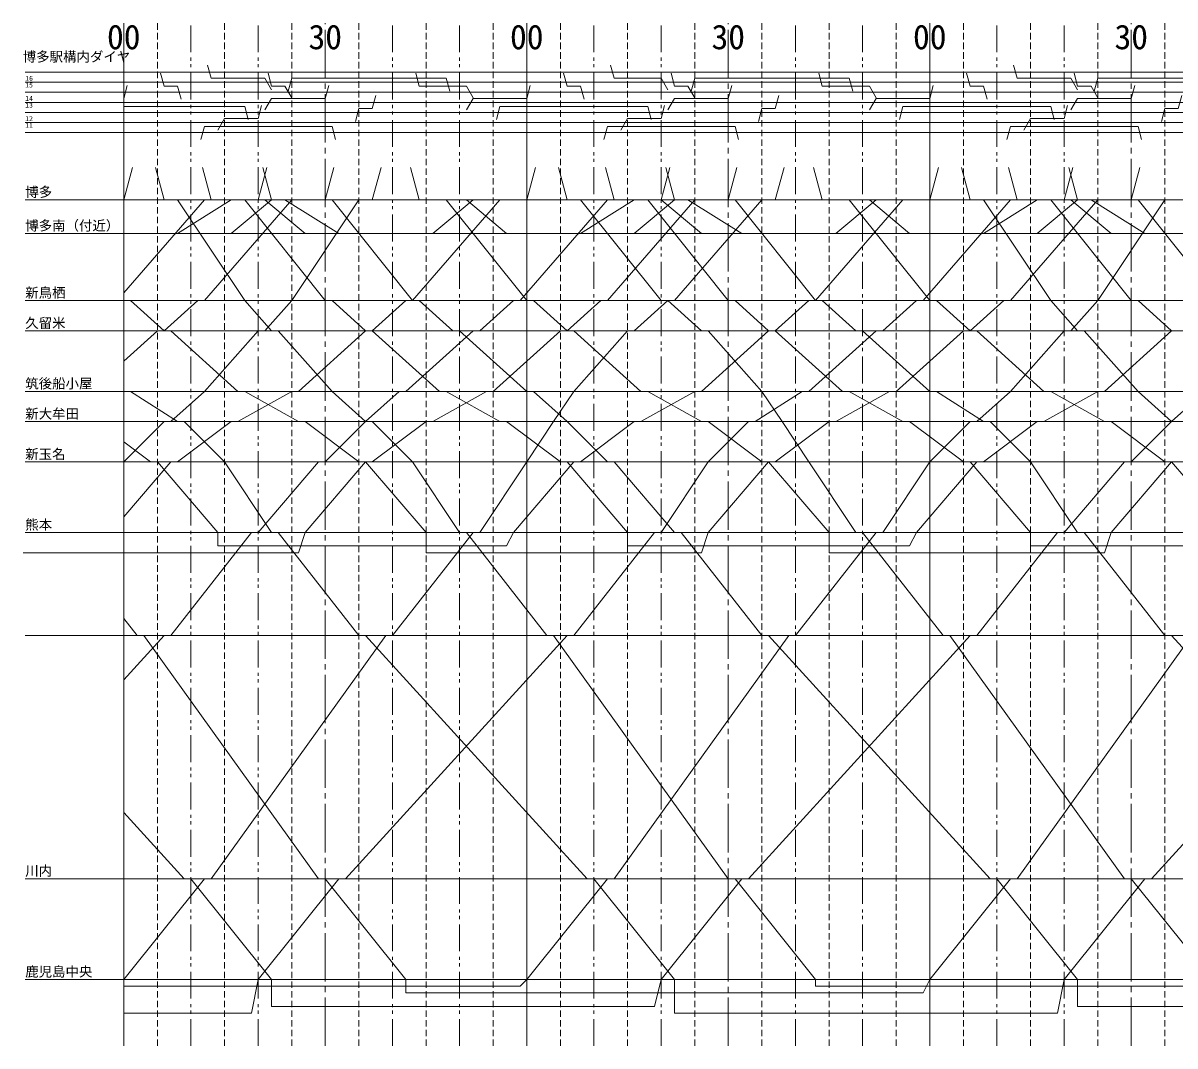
# Model space of a CAD drawing. Units: millimetres, scale not verified. Extents: x -1580 to 1240, y -841 to 681.
# Drawn here: x -1580 to 135, y -841 to 681 of the extents above; entities that cross this region are included whole.
import ezdxf
from ezdxf.enums import TextEntityAlignment as Align

# ---------------------------------------------------------------- set-up
doc = ezdxf.new("R2010")
doc.units = ezdxf.units.MM
doc.header["$LTSCALE"] = 8
for name, pattern in [('CHAIN2', [12, 9, -1, 1, -1]), ('DASHED1', [1.8, 1.2, -0.6]), ('DOUBLE_CHAIN1', [8.8, 5, -1, 0.6, -0.6, 0.6, -1])]:
    doc.linetypes.add(name, pattern=pattern)
doc.layers.add('0-0', color=5, linetype='Continuous', lineweight=9)
doc.styles.add('ＭＳ ゴシック', font='')
doc.styles.get('ＭＳ ゴシック').set_extended_font_data('MS Gothic')

msp = doc.modelspace()

# ---------------------------------------------------------------- linework, layer by layer
at = {"layer": '0-0', "color": 7}
for p, q in [((-1430.051, -840.925), (-1430.051, 680.913)), ((-830.051, -840.925), (-830.051, 680.913)), ((-230.051, -840.925), (-230.051, 680.913)), ((-1576.767, 607.91), (823.233, 607.91)), ((-1576.767, 592.91), (823.233, 592.91)), ((-1576.767, 577.91), (823.233, 577.91)), ((-1576.767, 562.91), (823.233, 562.91)), ((-1576.767, 547.91), (823.233, 547.91)), ((-1576.767, 532.91), (823.233, 532.91)), ((-1576.767, 517.91), (823.233, 517.91)), ((-1576.767, 417.91), (823.233, 417.91)), ((-1576.767, 367.91), (823.233, 367.91)), ((-1576.767, 267.91), (823.233, 267.91)), ((-1576.767, 222.91), (823.233, 222.91)), ((-1576.767, 132.91), (823.233, 132.91)), ((-1576.767, 87.91), (823.233, 87.91)), ((-1576.767, 27.91), (823.233, 27.91)), ((-1576.767, -77.09), (823.233, -77.09)), ((823.233, -230.494), (-1576.767, -230.494)), ((-1576.767, -592.09), (823.233, -592.09)), ((-1576.767, -742.09), (823.233, -742.09))]:
    msp.add_line(p, q, dxfattribs=at)
at = {"layer": '0-0', "color": 7, "linetype": 'DASHED1'}
for p, q in [((-1380.051, -840.925), (-1380.051, 680.913)), ((-1280.051, -840.925), (-1280.051, 680.913)), ((-1180.051, -840.925), (-1180.051, 680.913)), ((-1080.051, -840.925), (-1080.051, 680.913)), ((-980.051, -840.925), (-980.051, 680.913)), ((-880.051, -840.925), (-880.051, 680.913)), ((-780.051, -840.925), (-780.051, 680.913)), ((-680.051, -840.925), (-680.051, 680.913)), ((-580.051, -840.925), (-580.051, 680.913)), ((-480.051, -840.925), (-480.051, 680.913)), ((-380.051, -840.925), (-380.051, 680.913)), ((-280.051, -840.925), (-280.051, 680.913)), ((-180.051, -840.925), (-180.051, 680.913)), ((-80.051, -840.925), (-80.051, 680.913)), ((19.949, -840.925), (19.949, 680.913)), ((119.949, -840.925), (119.949, 680.913))]:
    msp.add_line(p, q, dxfattribs=at)
at = {"layer": '0-0', "color": 7, "linetype": 'DOUBLE_CHAIN1'}
for p, q in [((-1330.051, -840.925), (-1330.051, 680.913)), ((-1230.051, -840.925), (-1230.051, 680.913)), ((-1030.051, -840.925), (-1030.051, 680.913)), ((-930.051, -840.925), (-930.051, 680.913)), ((-730.051, -840.925), (-730.051, 680.913)), ((-630.051, -840.925), (-630.051, 680.913)), ((-430.051, -840.925), (-430.051, 680.913)), ((-330.051, -840.925), (-330.051, 680.913)), ((-130.051, -840.925), (-130.051, 680.913)), ((-30.051, -840.925), (-30.051, 680.913))]:
    msp.add_line(p, q, dxfattribs=at)
at = {"layer": '0-0', "color": 7, "linetype": 'CHAIN2'}
for p, q in [((-1130.051, -840.925), (-1130.051, 680.913)), ((-530.051, -840.925), (-530.051, 680.913)), ((69.949, -840.925), (69.949, 680.913))]:
    msp.add_line(p, q, dxfattribs=at)
at = {"layer": '0-0', "color": 1}
for p, q in [((-1300.051, 598.91), (-1305.227, 618.228)), ((-700.051, 598.91), (-705.227, 618.228)), ((-100.051, 598.91), (-105.227, 618.228)), ((-990.051, 586.91), (-995.227, 606.228)), ((-390.051, 586.91), (-395.227, 606.228)), ((-1430.051, 568.91), (-1424.874, 588.228)), ((-1300.051, 598.91), (-1220.051, 598.91)), ((-1220.051, 598.91), (-1210.051, 581.589)), ((-1130.051, 568.91), (-1124.874, 588.228)), ((-830.051, 568.91), (-824.874, 588.228)), ((-530.051, 568.91), (-524.874, 588.228)), ((-230.051, 568.91), (-224.874, 588.228)), ((69.949, 568.91), (75.126, 588.228)), ((-1210.051, 568.91), (-1220.051, 551.589)), ((-1210.051, 568.91), (-1130.051, 568.91)), ((-910.051, 568.91), (-920.051, 551.589)), ((-910.051, 568.91), (-830.051, 568.91)), ((-610.051, 568.91), (-620.051, 551.589)), ((-610.051, 568.91), (-530.051, 568.91)), ((-310.051, 568.91), (-320.051, 551.589)), ((-310.051, 568.91), (-230.051, 568.91)), ((-10.051, 568.91), (-20.051, 551.589)), ((-10.051, 568.91), (69.949, 568.91)), ((-1430.051, 417.91), (-1417.11, 466.206)), ((-1300.051, 417.91), (-1312.992, 466.206)), ((-1130.051, 417.91), (-1117.11, 466.206)), ((-990.051, 417.91), (-1002.992, 466.206)), ((-830.051, 417.91), (-817.11, 466.206)), ((-700.051, 417.91), (-712.992, 466.206)), ((-530.051, 417.91), (-517.11, 466.206)), ((-390.051, 417.91), (-402.992, 466.206)), ((-390.051, 417.91), (-402.992, 466.206)), ((-230.051, 417.91), (-217.11, 466.206)), ((-100.051, 417.91), (-112.992, 466.206)), ((-100.051, 417.91), (-112.992, 466.206)), ((69.949, 417.91), (82.89, 466.206)), ((-1210.051, 417.91), (-1270.051, 367.91)), ((-1220.051, 417.91), (-1160.051, 367.91)), ((-910.051, 417.91), (-970.051, 367.91)), ((-920.051, 417.91), (-860.051, 367.91)), ((-610.051, 417.91), (-670.051, 367.91)), ((-630.051, 417.91), (-570.051, 367.91)), ((-310.051, 417.91), (-370.051, 367.91)), ((-320.051, 417.91), (-260.051, 367.91)), ((-10.051, 417.91), (-70.051, 367.91)), ((-20.051, 417.91), (39.949, 367.91))]:
    msp.add_line(p, q, dxfattribs=at)
at = {"layer": '0-0'}
for p, q in [((-1370.051, 586.91), (-1375.227, 606.228)), ((-770.051, 586.91), (-775.227, 606.228)), ((-170.051, 586.91), (-175.227, 606.228)), ((-1370.051, 586.91), (-1350.051, 586.91)), ((-1350.051, 586.91), (-1344.874, 567.591)), ((-770.051, 586.91), (-750.051, 586.91)), ((-750.051, 586.91), (-744.874, 567.591)), ((-170.051, 586.91), (-150.051, 586.91)), ((-150.051, 586.91), (-144.874, 567.591)), ((-1060.051, 553.91), (-1054.874, 573.228)), ((-1080.051, 553.91), (-1085.227, 534.591)), ((-1080.051, 553.91), (-1060.051, 553.91)), ((-480.051, 553.91), (-485.227, 534.591)), ((119.949, 553.91), (114.773, 534.591)), ((-1310.051, 526.91), (-1315.227, 507.591)), ((-1310.051, 526.91), (-1120.051, 526.91)), ((-1120.051, 526.91), (-1114.874, 507.591)), ((-710.051, 526.91), (-715.227, 507.591)), ((-710.051, 526.91), (-520.051, 526.91)), ((-520.051, 526.91), (-514.874, 507.591)), ((-110.051, 526.91), (-115.227, 507.591)), ((-110.051, 526.91), (79.949, 526.91)), ((79.949, 526.91), (85.126, 507.591)), ((-1370.051, 417.91), (-1382.992, 466.206)), ((-1060.051, 417.91), (-1047.11, 466.206)), ((-770.051, 417.91), (-782.992, 466.206)), ((-460.051, 417.91), (-447.11, 466.206)), ((-170.051, 417.91), (-182.992, 466.206)), ((-1430.051, 279.448), (-1310.051, 417.91)), ((-1120.051, 417.91), (-1000.051, 267.91)), ((-840.051, 267.91), (-710.051, 417.91)), ((-630.051, 267.91), (-750.051, 417.91)), ((-610.051, 267.91), (-480.051, 417.91)), ((-520.051, 417.91), (-400.051, 267.91)), ((-240.051, 267.91), (-110.051, 417.91)), ((-150.051, 417.91), (-50.051, 267.91)), ((79.949, 417.91), (199.949, 267.91)), ((-990.051, 267.91), (-940.051, 222.91)), ((-900.051, 222.91), (-850.051, 267.91)), ((-620.051, 267.91), (-670.051, 222.91)), ((-570.051, 222.91), (-620.051, 267.91)), ((-390.051, 267.91), (-340.051, 222.91)), ((-300.051, 222.91), (-250.051, 267.91)), ((-50.051, 267.91), (-10.051, 222.91)), ((-1010.051, 132.91), (-910.051, 222.91)), ((-930.051, 222.91), (-830.051, 132.91)), ((-680.051, 222.91), (-760.051, 132.91)), ((-410.051, 132.91), (-310.051, 222.91)), ((-330.051, 222.91), (-230.051, 132.91)), ((-0.051, 222.91), (79.949, 132.91)), ((-1350.051, 87.91), (-1420.051, 132.91)), ((-760.051, 132.91), (-790.051, 87.91)), ((-420.051, 132.91), (-490.051, 87.91)), ((-150.051, 87.91), (-220.051, 132.91)), ((79.949, 132.91), (129.949, 87.91)), ((-1430.051, 27.91), (-1370.051, 87.91)), ((-790.051, 87.91), (-830.051, 27.91)), ((-560.051, 27.91), (-500.051, 87.91)), ((-230.051, 27.91), (-170.051, 87.91)), ((-1230.051, -77.09), (-1140.051, 27.91)), ((-830.051, 27.91), (-900.051, -77.09)), ((-700.051, 27.91), (-610.051, -77.09)), ((-560.051, 27.91), (-630.051, -77.09)), ((-230.051, 27.91), (-300.051, -77.09)), ((-30.051, -77.09), (59.949, 27.91)), ((-1240.051, -77.09), (-1360.051, -230.494)), ((-1200.051, -77.09), (-1080.051, -230.494)), ((-1030.051, -230.494), (-910.051, -77.09)), ((-920.051, -77.09), (-800.051, -230.494)), ((-640.051, -77.09), (-760.051, -230.494)), ((-600.051, -77.09), (-480.051, -230.494)), ((-430.051, -230.494), (-310.051, -77.09)), ((-330.051, -77.09), (-210.051, -230.494)), ((-40.051, -77.09), (-160.051, -230.494)), ((-0.051, -77.09), (119.949, -230.494)), ((-1430.051, -204.927), (-1410.051, -230.494)), ((-1430.051, -296.239), (-1370.051, -230.494)), ((-1400.051, -230.494), (-1140.051, -592.09)), ((-1300.051, -592.09), (-1040.051, -230.494)), ((-1100.051, -592.09), (-770.051, -230.494)), ((-1070.051, -230.494), (-740.051, -592.09)), ((-790.051, -230.494), (-530.051, -592.09)), ((-700.051, -592.09), (-440.051, -230.494)), ((-500.051, -592.09), (-170.051, -230.494)), ((-470.051, -230.494), (-140.051, -592.09)), ((-200.051, -230.494), (59.949, -592.09)), ((-100.051, -592.09), (159.949, -230.494)), ((99.949, -592.09), (429.949, -230.494)), ((129.949, -230.494), (459.949, -592.09)), ((-1430.051, -493.473), (-1340.051, -592.09)), ((-1310.051, -592.09), (-1430.051, -742.09)), ((-1330.051, -592.09), (-1210.051, -742.09)), ((-1110.051, -592.09), (-1230.051, -742.09)), ((-1130.051, -592.09), (-1010.051, -742.09)), ((-830.051, -742.09), (-710.051, -592.09)), ((-730.051, -592.09), (-610.051, -742.09)), ((-510.051, -592.09), (-630.051, -742.09)), ((-520.051, -592.09), (-400.051, -742.09)), ((-110.051, -592.09), (-230.051, -742.09)), ((-130.051, -592.09), (-10.051, -742.09)), ((89.949, -592.09), (-30.051, -742.09)), ((69.949, -592.09), (189.949, -742.09)), ((-1430.051, -752.09), (-840.051, -752.09)), ((-1240.051, -792.09), (-1230.051, -742.09)), ((-1210.051, -742.09), (-1210.051, -782.09)), ((-1010.051, -742.09), (-1010.051, -762.09)), ((-840.051, -752.09), (-830.051, -742.09)), ((-640.051, -782.09), (-630.051, -742.09)), ((-610.051, -742.09), (-610.051, -772.09)), ((-400.051, -752.09), (-400.051, -742.09)), ((-400.051, -752.09), (359.949, -752.09)), ((-230.051, -742.09), (-240.051, -762.09)), ((-40.051, -792.09), (-30.051, -742.09)), ((-10.051, -742.09), (-10.051, -782.09)), ((-1010.051, -762.09), (-240.051, -762.09)), ((-1210.051, -782.09), (-640.051, -782.09)), ((-610.051, -792.09), (-610.051, -772.09)), ((-10.051, -782.09), (559.949, -782.09)), ((-1430.051, -792.09), (-1240.051, -792.09)), ((-610.051, -792.09), (-40.051, -792.09))]:
    msp.add_line(p, q, dxfattribs=at)
at = {"layer": '0-0', "color": 3}
for p, q in [((-1210.051, 586.91), (-1215.227, 606.228)), ((-610.051, 586.91), (-615.227, 606.228)), ((-10.051, 586.91), (-15.227, 606.228)), ((-1210.051, 586.91), (-1190.051, 586.91)), ((-1190.051, 586.91), (-1180.051, 569.589)), ((-610.051, 586.91), (-590.051, 586.91)), ((-590.051, 586.91), (-580.051, 569.589)), ((-10.051, 586.91), (9.949, 586.91)), ((9.949, 586.91), (19.949, 569.589)), ((-1230.051, 538.91), (-1224.874, 558.228)), ((-630.051, 538.91), (-624.874, 558.228)), ((-30.051, 538.91), (-24.874, 558.228)), ((-1280.051, 538.91), (-1290.051, 521.589)), ((-1280.051, 538.91), (-1230.051, 538.91)), ((-680.051, 538.91), (-690.051, 521.589)), ((-680.051, 538.91), (-630.051, 538.91)), ((-80.051, 538.91), (-90.051, 521.589)), ((-80.051, 538.91), (-30.051, 538.91)), ((-1230.051, 417.91), (-1217.11, 466.206)), ((-1210.051, 417.91), (-1222.992, 466.206)), ((-630.051, 417.91), (-617.11, 466.206)), ((-610.051, 417.91), (-622.992, 466.206)), ((-30.051, 417.91), (-17.11, 466.206)), ((-10.051, 417.91), (-22.992, 466.206)), ((-1350.051, 367.91), (-1270.051, 417.91)), ((-1190.051, 417.91), (-1110.051, 367.91)), ((-750.051, 367.91), (-670.051, 417.91)), ((-590.051, 417.91), (-510.051, 367.91)), ((-150.051, 367.91), (-70.051, 417.91)), ((9.949, 417.91), (89.949, 367.91))]:
    msp.add_line(p, q, dxfattribs=at)
at = {"layer": '0-0', "color": 134}
for p, q in [((-1180.051, 598.91), (-1185.227, 579.591)), ((-1180.051, 598.91), (-950.051, 598.91)), ((-950.051, 598.91), (-944.874, 579.591)), ((-580.051, 598.91), (-585.227, 579.591)), ((-580.051, 598.91), (-350.051, 598.91)), ((-350.051, 598.91), (-344.874, 579.591)), ((19.949, 598.91), (14.773, 579.591)), ((19.949, 598.91), (249.949, 598.91)), ((-1430.051, 556.91), (-1250.051, 556.91)), ((-1250.051, 556.91), (-1244.874, 537.591)), ((-870.051, 556.91), (-875.227, 537.591)), ((-870.051, 556.91), (-650.051, 556.91)), ((-650.051, 556.91), (-644.874, 537.591)), ((-270.051, 556.91), (-275.227, 537.591)), ((-270.051, 556.91), (-50.051, 556.91)), ((-50.051, 556.91), (-44.874, 537.591)), ((-1310.051, 267.91), (-1180.051, 417.91)), ((-1250.051, 417.91), (-1130.051, 267.91)), ((-1000.051, 267.91), (-870.051, 417.91)), ((-950.051, 417.91), (-830.051, 267.91)), ((-710.051, 267.91), (-580.051, 417.91)), ((-650.051, 417.91), (-530.051, 267.91)), ((-400.051, 267.91), (-270.051, 417.91)), ((-350.051, 417.91), (-230.051, 267.91)), ((-110.051, 267.91), (19.949, 417.91)), ((-50.051, 417.91), (69.949, 267.91)), ((-1420.051, 267.91), (-1370.051, 222.91)), ((-1370.051, 222.91), (-1320.051, 267.91)), ((-1120.051, 267.91), (-1070.051, 222.91)), ((-1060.051, 222.91), (-1010.051, 267.91)), ((-820.051, 267.91), (-770.051, 222.91)), ((-770.051, 222.91), (-720.051, 267.91)), ((-520.051, 267.91), (-470.051, 222.91)), ((-460.051, 222.91), (-410.051, 267.91)), ((-220.051, 267.91), (-170.051, 222.91)), ((-170.051, 222.91), (-120.051, 267.91)), ((79.949, 267.91), (129.949, 222.91)), ((-1380.051, 222.91), (-1430.051, 177.91)), ((-1360.051, 222.91), (-1260.051, 132.91)), ((-1070.051, 222.91), (-1170.051, 132.91)), ((-1060.051, 222.91), (-960.051, 132.91)), ((-780.051, 222.91), (-880.051, 132.91)), ((-760.051, 222.91), (-660.051, 132.91)), ((-470.051, 222.91), (-570.051, 132.91)), ((-460.051, 222.91), (-360.051, 132.91)), ((-180.051, 222.91), (-280.051, 132.91)), ((-160.051, 222.91), (-60.051, 132.91)), ((129.949, 222.91), (29.949, 132.91)), ((-1180.051, 132.91), (-1260.051, 87.91)), ((-1250.051, 132.91), (-1170.051, 87.91)), ((-890.051, 132.91), (-970.051, 87.91)), ((-950.051, 132.91), (-870.051, 87.91)), ((-580.051, 132.91), (-660.051, 87.91)), ((-650.051, 132.91), (-570.051, 87.91)), ((-290.051, 132.91), (-370.051, 87.91)), ((-350.051, 132.91), (-270.051, 87.91)), ((19.949, 132.91), (-60.051, 87.91)), ((-50.051, 132.91), (29.949, 87.91)), ((-1270.051, 87.91), (-1350.051, 27.91)), ((-1160.051, 87.91), (-1080.051, 27.91)), ((-980.051, 87.91), (-1060.051, 27.91)), ((-860.051, 87.91), (-780.051, 27.91)), ((-670.051, 87.91), (-750.051, 27.91)), ((-560.051, 87.91), (-480.051, 27.91)), ((-380.051, 87.91), (-460.051, 27.91)), ((-260.051, 87.91), (-180.051, 27.91)), ((-70.051, 87.91), (-150.051, 27.91)), ((39.949, 87.91), (119.949, 27.91)), ((-1430.051, 57.91), (-1390.051, 27.91)), ((-1360.051, 27.91), (-1430.051, -53.757)), ((-1380.051, 27.91), (-1290.051, -77.09)), ((-1070.051, 27.91), (-1160.051, -77.09)), ((-1070.051, 27.91), (-980.051, -77.09)), ((-760.051, 27.91), (-850.051, -77.09)), ((-770.051, 27.91), (-680.051, -77.09)), ((-470.051, 27.91), (-560.051, -77.09)), ((-470.051, 27.91), (-380.051, -77.09)), ((-160.051, 27.91), (-250.051, -77.09)), ((-170.051, 27.91), (-80.051, -77.09)), ((129.949, 27.91), (39.949, -77.09)), ((129.949, 27.91), (219.949, -77.09)), ((-1290.051, -97.09), (-1290.051, -77.09)), ((-1170.051, -107.09), (-1160.051, -77.09)), ((-980.051, -107.09), (-980.051, -77.09)), ((-860.051, -97.09), (-850.051, -77.09)), ((-680.051, -97.09), (-680.051, -77.09)), ((-570.051, -107.09), (-560.051, -77.09)), ((-380.051, -107.09), (-380.051, -77.09)), ((-260.051, -97.09), (-250.051, -77.09)), ((-80.051, -97.09), (-80.051, -77.09)), ((29.949, -107.09), (39.949, -77.09)), ((-860.051, -97.09), (-1290.051, -97.09)), ((-260.051, -97.09), (-680.051, -97.09)), ((339.949, -97.09), (-80.051, -97.09)), ((-1580.051, -107.09), (-1170.051, -107.09)), ((-980.051, -107.09), (-570.051, -107.09)), ((-380.051, -107.09), (29.949, -107.09))]:
    msp.add_line(p, q, dxfattribs=at)
at = {"layer": '0-0', "color": 1}
for points in [[(-990.051, 586.91), (-920.051, 586.91), (-910.051, 569.589)], [(-700.051, 598.91), (-630.051, 598.91), (-620.051, 581.589)], [(-390.051, 586.91), (-320.051, 586.91), (-310.051, 569.589)], [(-100.051, 598.91), (-20.051, 598.91), (-10.051, 581.589)]]:
    msp.add_lwpolyline(points, dxfattribs=at)
at = {"layer": '0-0'}
for points in [[(-480.051, 553.91), (-460.051, 553.91), (-454.874, 573.228)], [(119.949, 553.91), (139.949, 553.91), (145.126, 573.228)], [(-1350.051, 417.91), (-1250.051, 267.91), (-1210.051, 222.91)], [(-1220.051, 222.91), (-1180.051, 267.91), (-1080.051, 417.91)], [(-20.051, 222.91), (19.949, 267.91), (119.949, 417.91)], [(-1360.051, 87.91), (-1310.051, 132.91), (-1230.051, 222.91)], [(-1200.051, 222.91), (-1120.051, 132.91), (-1070.051, 87.91)], [(-340.051, -77.09), (-410.051, 27.91), (-450.051, 87.91), (-480.051, 132.91), (-560.051, 222.91)], [(-160.051, 87.91), (-110.051, 132.91), (-30.051, 222.91)], [(-1130.051, 27.91), (-1070.051, 87.91), (-1020.051, 132.91)], [(-820.051, 132.91), (-770.051, 87.91), (-710.051, 27.91)], [(69.949, 27.91), (129.949, 87.91), (179.949, 132.91)], [(-1340.051, 87.91), (-1280.051, 27.91), (-1210.051, -77.09)], [(-1060.051, 87.91), (-1000.051, 27.91), (-930.051, -77.09)], [(-140.051, 87.91), (-80.051, 27.91), (-10.051, -77.09)]]:
    msp.add_lwpolyline(points, dxfattribs=at)

# ---------------------------------------------------------------- texts
at = {"layer": '0-0', "color": 7, "style": 'ＭＳ ゴシック'}
for s, height, p in [('00', 36.66, (-1455.051, 630.913)), ('30', 36.66, (-1155.051, 630.913)), ('00', 36.66, (-855.051, 630.913)), ('30', 36.66, (-555.051, 630.913)), ('00', 36.66, (-255.051, 630.913)), ('30', 36.66, (44.949, 630.913)), ('博多駅構内ダイヤ', 14.66, (-1580.46, 619.183)), ('16', 7.331, (-1576.767, 592.91)), ('15', 7.331, (-1576.767, 582.91)), ('14', 7.331, (-1576.767, 562.91)), ('13', 7.331, (-1576.767, 552.91)), ('12', 7.331, (-1576.767, 532.91)), ('11', 7.331, (-1576.767, 522.91)), ('博多', 14.66, (-1576.767, 417.91)), ('博多南（付近）', 14.66, (-1576.767, 367.91)), ('新鳥栖', 14.66, (-1576.767, 267.91)), ('久留米', 14.66, (-1576.767, 222.91)), ('筑後船小屋', 14.66, (-1576.767, 132.91)), ('新大牟田', 14.66, (-1576.767, 87.91)), ('新玉名', 14.66, (-1576.767, 27.91)), ('熊本', 14.66, (-1576.767, -77.09)), ('川内', 14.66, (-1576.767, -592.09)), ('鹿児島中央', 14.66, (-1576.767, -742.09))]:
    msp.add_text(s, height=height, dxfattribs=at).set_placement(p, align=Align.BOTTOM_LEFT)

doc.saveas('drawing.dxf')
